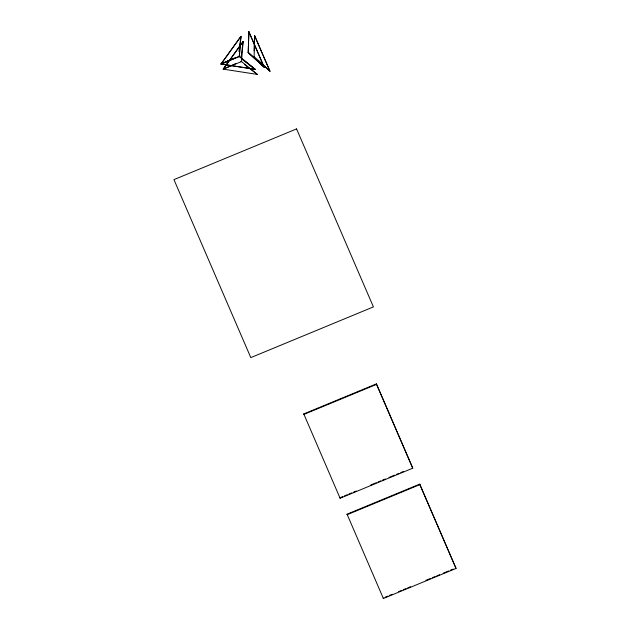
<?xml version="1.0" encoding="UTF-8"?>
<svg xmlns="http://www.w3.org/2000/svg" width="630" height="630" viewBox="0 0 630 630"><rect width="100%" height="100%" fill="white"/><g stroke="black" fill="none" stroke-linecap="round" stroke-linejoin="round"><path stroke-width="0.94" d="M248.771 31.5L248.291 52.755L264.183 67.197L248.771 31.5L248.291 52.755L248.787 31.539L264.183 67.197L248.189 52.408L264.167 67.158M254.118 56.881L254.614 35.666L270.01 71.324L254.016 56.527M254.173 50.825L254.599 35.627L269.994 71.284L258.19 60.378M240.904 36.39L239.313 56.472L255.111 69.316L221.012 64.039L240.912 36.43L239.313 56.472L221.012 64.039L240.904 36.39L238.967 51.652M236.226 63.417L223.201 69.095L243.101 41.486L241.511 61.567L257.316 74.411L223.217 69.135L241.511 61.567L240.566 61.527M241.172 56.755L243.101 41.486M223.217 69.135L243.109 41.525M234.895 57.952L221.012 64.039L239.298 56.432L255.111 69.316L221.004 64L234.021 58.322M303.762 413.926L376.433 383.875L412.76 468.184L340.09 498.243L303.762 413.926L303.896 414.422L376.567 384.363L376.433 383.875M342.681 496.629L339.956 497.755L340.09 498.243M344.5 495.873L347.224 494.747M349.036 493.999L351.768 492.873M353.58 492.117L356.304 490.99M370.842 484.982L376.291 482.722M378.11 481.974L380.835 480.848M382.646 480.091L385.371 478.965M389.009 477.461L394.459 475.209M396.278 474.461L399.003 473.335M400.814 472.579L403.539 471.453M347.051 514.182L419.722 484.123L456.049 568.441L383.379 598.5L347.051 514.182L347.185 514.678L419.856 484.62L419.722 484.123M385.064 597.256L387.789 596.13M389.608 595.381L392.332 594.247M398.688 591.617L401.412 590.491M403.231 589.743L405.956 588.617M407.767 587.861L410.5 586.735M425.935 580.348L430.479 578.474M432.298 577.718L435.023 576.592M436.842 575.844L439.567 574.717M443.197 573.213L448.647 570.953M450.466 570.205L453.19 569.079M238.368 56.424L239.298 56.432M242.172 59.346L255.103 69.276M244.369 64.441L257.3 74.371M376.567 384.363L412.76 468.184M419.856 484.62L456.049 568.441M383.245 598.012L383.379 598.5M296.565 128.914L173.951 179.629L250.803 357.612L373.417 306.897L296.565 128.914"/></g></svg>
